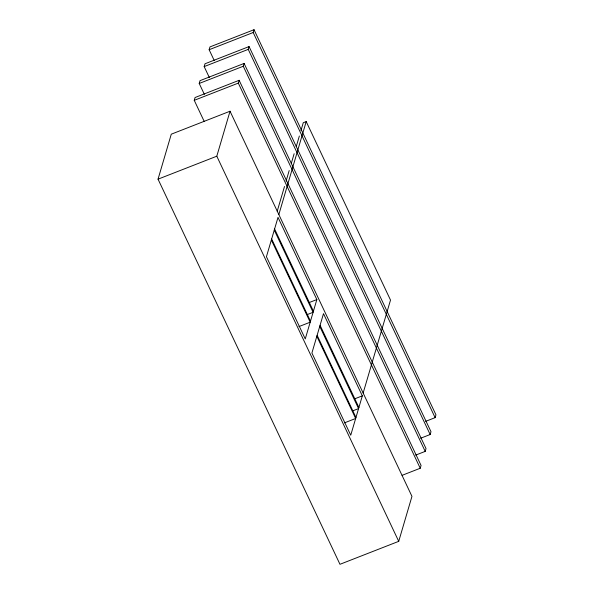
<?xml version="1.0" encoding="UTF-8"?>
<svg xmlns="http://www.w3.org/2000/svg" width="594" height="594" viewBox="0 0 594 594"><rect width="100%" height="100%" fill="white"/><g stroke="black" fill="none" stroke-linecap="round" stroke-linejoin="round"><path stroke-width="0.89" d="M158.041 179.165L171.28 134.185L230.034 111.227L411.961 496.369L398.723 541.342L339.968 564.3L158.041 179.165L216.795 156.207L230.034 111.227M204.15 121.31L194.245 100.327L195.07 97.52L239.137 80.301L421.064 465.444L420.233 468.25L402.093 475.341M204.366 94.372L199.213 83.464L200.037 80.65L244.097 63.432L426.024 448.574L425.2 451.388L415.696 455.101M209.326 77.502L204.173 66.595L205.004 63.781L249.064 46.57L430.992 431.704L430.16 434.518L420.656 438.231M214.293 60.633L209.14 49.725L209.964 46.919L254.032 29.7L435.959 414.835L435.127 417.649L425.623 421.361M420.233 468.25L238.305 83.115L239.137 80.301M425.2 451.388L243.273 66.246L244.097 63.432M430.16 434.518L248.24 49.376L249.064 46.57M435.127 417.649L253.2 32.514L254.032 29.7M277.205 211.271L284.504 186.479M286.063 181.163L289.196 170.537M291.275 163.454L294.141 153.72M296.228 146.636L299.354 136.011M300.92 130.695L303.267 122.728L306.2 121.577L390.51 300.067L363.149 393.035M278.838 214.553L306.2 121.577M316.847 299.569L305.264 338.929L266.431 256.719L278.014 217.359L316.847 299.569L309.073 302.606M362.325 395.856L350.742 435.209L311.909 353.007L323.492 313.647L362.325 395.856L354.551 398.893M209.14 49.725L253.2 32.514M204.173 66.595L248.24 49.376M199.213 83.464L243.273 66.246M194.245 100.327L238.305 83.115M307.053 314.664L313.097 312.303L274.265 230.093M298.953 326.581L310.187 322.193L271.354 239.991M352.532 410.951L358.576 408.59L319.75 326.381M344.438 422.869L355.665 418.48L316.832 336.271M274.591 228.972L313.424 311.182M320.077 325.26L358.91 407.469M271.651 238.981L310.484 321.191M317.129 335.268L355.962 417.478M216.795 156.207L398.723 541.342"/></g></svg>
